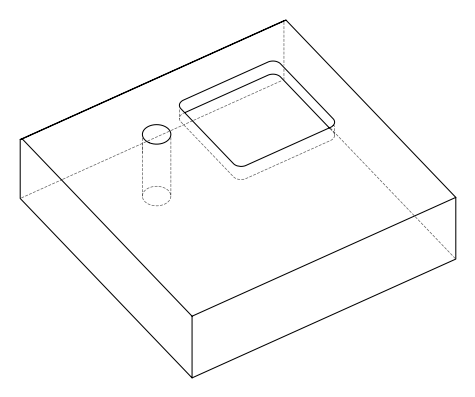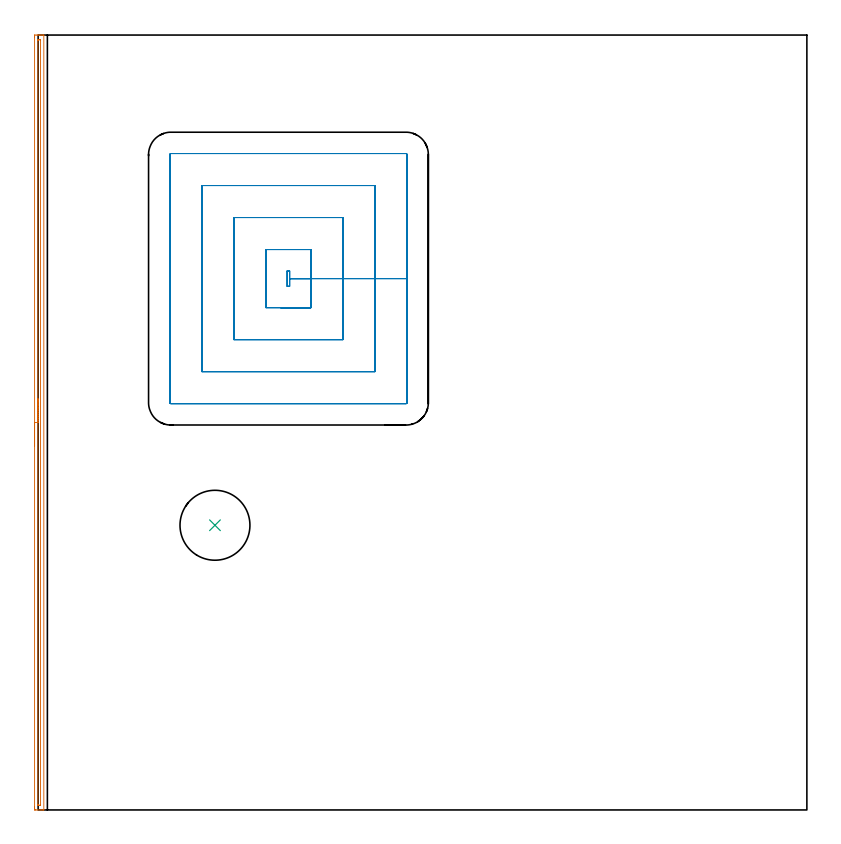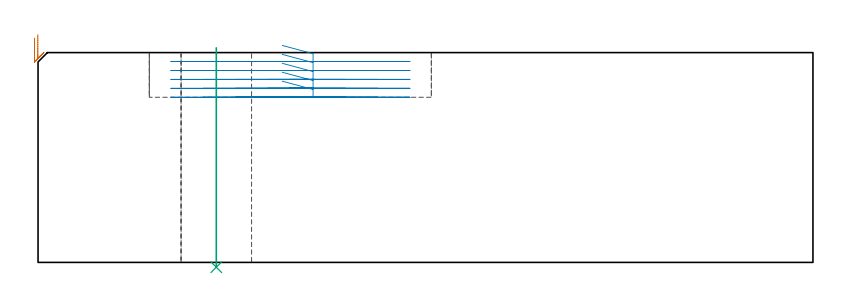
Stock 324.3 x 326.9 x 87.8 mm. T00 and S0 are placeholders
(PLAN: 3 operations, 2 tool changes, 17.1 min)
(1 AREA_MILL | FG_CHAMFER_SURFACE | UGT0205_001 | 5.39 min | 2493 mm3)
(2 MILL_RECTANGULAR_POCKET | POCKET_RECTANGULAR_STRAIGHT | UGT0201_100 | Follow Part, ap 4.5, ae 75% | 11.33 min | 271120 mm3)
(3 INDEXABLE_INSERT_DRILL_THROUGH_HOLE_FROM_SOLID | STEP1HOLE | NXT0302_030 | 0.37 min | 59985 mm3)
(TOOL UGT0205_001 | Chamfer Mill 20 x 3 x 45 deg. | D20 FL50 Z2)
(TOOL UGT0201_100 | End Mill 18 mm | D18 FL22 Z2)
(TOOL NXT0302_030 | Index. Insert Drill 29.5mm [880-D2950L32-03] | D29.5 PA176 FL89 Z2)
(OP 1 AREA_MILL)
G17 G21 G94 G90
T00 M6
G54
G17 G0 G90 X-1.5 Y153.45 S1061 M3
G43 Z97.8 H0
Z93.9
G94 G1 Y153.488 Z93.028 F250.
Y153.602 Z92.164
Y153.791 Z91.312
Y154.053 Z90.48
Y154.387 Z89.674
Y154.79 Z88.9
Y155.258 Z88.164
Y155.79 Z87.472
Y156.379 Z86.829
Y157.022 Z86.24
Y157.714 Z85.709
Y158.45 Z85.24
Y159.224 Z84.837
Y160.03 Z84.503
Y160.862 Z84.241
Y161.714 Z84.052
Y162.578 Z83.938
Y163.45 Z83.9
Y326.015
X-1.499 Y326.297 Z83.901
X-1.492 Y326.895 Z83.903
X-1.49 Y326.897 Z83.905
X-0.889 Y326.9 Z84.505
X-0.311 Z85.086
X0.004 Z85.4
X0.582 Z85.978
X0.896 Z86.292
X1.526 Z86.925
X1.97 Z87.369
X2.345 Y326.893 Z87.736
X2.397 Y326.89 Z87.788
X2.4 Y326.742 Z87.8
Y0.154
X2.405 Y0.01 Z87.795
X2.345 Y0.007 Z87.736
X1.969 Y0. Z87.369
X1.526 Z86.925
X0.896 Z86.292
X-0.311 Z85.086
X-0.889 Z84.505
X-1.149 Z84.245
X-1.49 Y0.003 Z83.905
X-1.492 Y0.005 Z83.903
X-1.498 Y0.603 Z83.902
X-1.5 Y1.214 Z83.9
Y163.45
X-0.086 Z85.314
Y324.601
X-0.084 Y324.691 Z85.316
X-0.079 Y324.868 Z85.321
X-0.075 Y324.892 Z85.325
X-0.068 Y324.895 Z85.332
X-0.045 Y324.898 Z85.355
X0.004 Y324.9 Z85.404
X0.508 Z85.908
X0.896 Y324.897 Z86.296
X0.951 Y324.893 Z86.351
X0.979 Y324.889 Z86.379
X0.982 Y324.779 Z86.382
X0.985 Y324.601 Z86.385
X0.986 Y2.299 Z86.386
X0.984 Y2.21 Z86.384
X0.979 Y2.033 Z86.379
X0.975 Y2.008 Z86.375
X0.968 Y2.005 Z86.368
X0.945 Y2.002 Z86.345
X0.896 Y2. Z86.296
X0.392 Z85.792
X0.004 Y2.003 Z85.404
X-0.051 Y2.006 Z85.349
X-0.079 Y2.01 Z85.321
X-0.082 Y2.121 Z85.318
X-0.085 Y2.299 Z85.315
X-0.086 Y163.45 Z85.314
Y164.322 Z85.352
Y165.186 Z85.466
Y166.038 Z85.655
Y166.87 Z85.917
Y167.676 Z86.251
Y168.45 Z86.654
Y169.186 Z87.123
Y169.878 Z87.654
Y170.521 Z88.243
Y171.11 Z88.886
Y171.642 Z89.579
Y172.11 Z90.314
Y172.513 Z91.088
Y172.847 Z91.894
Y173.109 Z92.726
Y173.298 Z93.578
Y173.412 Z94.443
Y173.45 Z95.314
G0 Z97.8
M5
M2
(OP 2 MILL_RECTANGULAR_POCKET)
G17 G21 G94 G90
T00 M6
G54
G17 G0 G90 X102.196 Y211.9 S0 M3
G43 Z97.8 H0
Z90.8
G94 G1 X115.1 Z87.342 F250.
Y224.15 Z84.06
X106.1
Y227.4 F500.
X105.1
Y220.9
X106.1
Y224.15
X115.1
Y236.4
X96.1
Y211.9
X115.1
Y224.15
X128.6
Y249.9
X82.6
Y198.4
X128.6
Y224.15
X142.1
Y263.4
X69.1
Y184.9
X142.1
Y224.15
X155.6
Y276.5
G3 X155.2 Y276.9 R0.4
G1 X56.
G3 X55.6 Y276.5 R0.4
G1 Y171.8
G3 X56. Y171.4 R0.4
G1 X155.2
G3 X155.6 Y171.8 R0.4
G1 Y224.15
Y225.15
G0 X102.196 Y211.9 Z87.06
G1 X115.1 Z83.602 F250.
Y224.15 Z80.32
X106.1
Y227.4 F500.
X105.1
Y220.9
X106.1
Y224.15
X115.1
Y236.4
X96.1
Y211.9
X115.1
Y224.15
X128.6
Y249.9
X82.6
Y198.4
X128.6
Y224.15
X142.1
Y263.4
X69.1
Y184.9
X142.1
Y224.15
X155.6
Y276.5
G3 X155.2 Y276.9 R0.4
G1 X56.
G3 X55.6 Y276.5 R0.4
G1 Y171.8
G3 X56. Y171.4 R0.4
G1 X155.2
G3 X155.6 Y171.8 R0.4
G1 Y224.15
Y225.15
G0 X102.196 Y211.9 Z83.32
G1 X115.1 Z79.862 F250.
Y224.15 Z76.58
X106.1
Y227.4 F500.
X105.1
Y220.9
X106.1
Y224.15
X115.1
Y236.4
X96.1
Y211.9
X115.1
Y224.15
X128.6
Y249.9
X82.6
Y198.4
X128.6
Y224.15
X142.1
Y263.4
X69.1
Y184.9
X142.1
Y224.15
X155.6
Y276.5
G3 X155.2 Y276.9 R0.4
G1 X56.
G3 X55.6 Y276.5 R0.4
G1 Y171.8
G3 X56. Y171.4 R0.4
G1 X155.2
G3 X155.6 Y171.8 R0.4
G1 Y224.15
Y225.15
G0 X102.196 Y211.9 Z79.58
G1 X115.1 Z76.122 F250.
Y224.15 Z72.84
X106.1
Y227.4 F500.
X105.1
Y220.9
X106.1
Y224.15
X115.1
Y236.4
X96.1
Y211.9
X115.1
Y224.15
X128.6
Y249.9
X82.6
Y198.4
X128.6
Y224.15
X142.1
Y263.4
X69.1
Y184.9
X142.1
Y224.15
X155.6
Y276.5
G3 X155.2 Y276.9 R0.4
G1 X56.
G3 X55.6 Y276.5 R0.4
G1 Y171.8
G3 X56. Y171.4 R0.4
G1 X155.2
G3 X155.6 Y171.8 R0.4
G1 Y224.15
Y225.15
G0 X102.196 Y211.9 Z75.84
G1 X115.1 Z72.382 F250.
Y224.15 Z69.1
X106.1
Y227.4 F500.
X105.1
Y220.9
X106.1
Y224.15
X115.1
Y236.4
X96.1
Y211.9
X115.1
Y224.15
X128.6
Y249.9
X82.6
Y198.4
X128.6
Y224.15
X142.1
Y263.4
X69.1
Y184.9
X142.1
Y224.15
X155.6
Y276.5
G3 X155.2 Y276.9 R0.4
G1 X56.
G3 X55.6 Y276.5 R0.4
G1 Y171.8
G3 X56. Y171.4 R0.4
G1 X155.2
G3 X155.6 Y171.8 R0.4
G1 Y224.15
Y225.15
G0 Z97.8
M5
M2
(OP 3 INDEXABLE_INSERT_DRILL_THROUGH_HOLE_FROM_SOLID)
G17 G21 G94 G90
T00 M6
G54
G17 G0 G90 X74.6 Y120.1 S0 M3
G43 Z97.8 H1
G94 G81 G98 Z-2.015 F250. R89.8
G80
M5
M2
